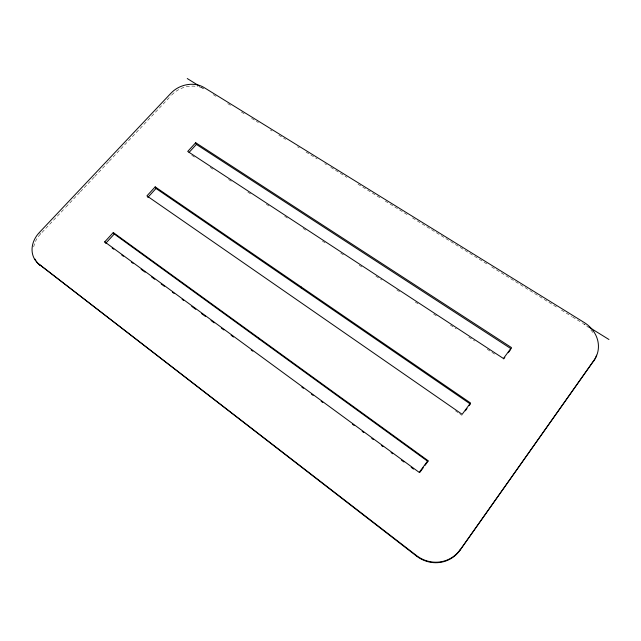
<?xml version="1.0" encoding="UTF-8"?>
<svg xmlns="http://www.w3.org/2000/svg" width="641" height="641" viewBox="0 0 641 641"><rect width="100%" height="100%" fill="white"/><g stroke="black" fill="none" stroke-linecap="round" stroke-linejoin="round"><path stroke-width="0.48" stroke-dasharray="3.21 2.4" d="M33.709 246.841A25.752 21.337 -32.9 0 1 40.575 233.941L65.31 207.74M65.999 207.011L79.732 192.452M80.421 191.723L94.163 177.172M94.844 176.443L108.585 161.885M109.274 161.155L171.099 95.653M201.418 87.312L203.918 88.859M213.269 94.644L217.523 97.272M227.739 103.594L231.145 105.701M241.361 112.023L244.766 114.13M251.576 118.345L258.387 122.559M270.31 129.939L272.008 130.988M278.819 135.203L285.63 139.417M297.552 146.797L299.251 147.847M306.061 152.061L317.135 158.912M324.795 163.655L326.493 164.713M330.756 167.341L346.933 177.357M357.999 184.199L380.986 198.43M385.241 201.058L409.078 215.809M412.483 217.916L488.25 264.805M491.655 266.912L558.063 308.009M561.468 310.116L571.684 316.438M572.533 316.958L582.749 323.28M585.289 324.859L583.598 323.809A29.927 26.593 18.6 0 1 588.214 327.263M191.771 155.298L195.12 157.502M210.184 167.389L213.533 169.585M228.597 179.48L231.946 181.675M247.851 192.116L251.2 194.311M266.263 204.199L269.613 206.402M284.676 216.289L288.859 219.038M303.089 228.372L307.271 231.121M322.335 241.016L325.684 243.211M340.748 253.099L344.097 255.294M359.16 265.19L363.351 267.938M375.906 276.175L381.764 280.021M396.827 289.908L400.176 292.112M415.24 301.999L418.589 304.195M433.653 314.082L437.835 316.83M450.391 325.075L456.248 328.921M468.803 337.158L474.661 341.004M487.216 349.249L495.589 354.745M455.422 410.785L458.708 413.06M459.525 413.629L461.985 415.328M39.373 232.491L40.575 233.941M171.788 94.924A24.029 19.502 -20.1 0 1 197.813 86.639M199.672 87.112A24.029 19.502 -20.1 0 1 203.165 88.482M590.866 329.955A29.927 26.593 18.6 0 1 593.662 333.721"/><path stroke-width="0.96" d="M425.007 465.358L427.908 461.44L427.94 460.591L113.281 232.547L104.723 241.873L105.741 243.308L114.258 234.013L113.281 232.547M459.901 550.331L594.063 360.258A30.031 26.674 18.5 0 0 584.199 322.495L204.11 87.561A24.102 19.534 -20.1 0 0 171.035 93.129L39.373 232.491A25.832 21.385 -32.9 0 0 39.093 264.252L416.426 556.011A31.705 30.375 52.3 0 0 459.901 550.331L594.063 360.258M427.94 460.591L419.214 472.385L104.723 241.873M419.791 472.417L423.268 467.714M465.334 410.809L467.001 408.549M469.228 405.537L470.342 404.03L156.019 188.462L155.186 186.876L146.917 195.89L462.153 414.318L470.534 402.981L155.186 186.876M503.69 358.912L504.844 357.358M508.289 352.702L510.581 349.593M195.697 142.719L187.709 151.428L503.425 358.495L511.494 347.59L195.697 142.719L196.394 144.409L511.157 348.816M147.783 197.452L156.019 188.462M189.087 152.382L196.394 144.409M187.244 78.539L199.752 86.279M588.67 326.95L608.95 339.498M114.258 234.013L427.908 461.44M112.167 248.027L113.778 249.205M121.814 255.102L123.425 256.28M131.461 262.169L133.064 263.355M141.1 269.244L145.122 272.193M151.548 276.904L154.769 279.268M161.195 283.979L164.408 286.335M172.445 292.232L174.056 293.41M182.092 299.307L183.703 300.485M191.739 306.382L195.753 309.323M201.378 313.449L205.4 316.398M211.025 320.524L214.238 322.88M221.474 328.184L223.885 329.955M231.121 335.259L233.532 337.03M251.216 349.994L252.818 351.172M301.855 387.132L303.465 388.31M311.502 394.207L313.104 395.385M321.149 401.282L322.752 402.46M352.494 424.27L354.104 425.448M362.141 431.345L363.751 432.523M371.788 438.42L373.399 439.598M381.435 445.495L383.038 446.673M391.082 452.57L392.685 453.748M401.53 460.23L403.942 462.001M411.177 467.305L413.589 469.076M39.093 264.252L416.418 555.499A31.818 30.496 52.1 0 0 460.062 549.794M258.499 337.791L259.052 339.001M300.941 286.759L301.342 288.13M416.418 555.499L416.426 556.011M40.319 265.614A25.752 21.337 -32.9 0 1 36.449 261.528M35.944 260.751A25.752 21.337 -32.9 0 1 35.055 259.1M596.587 355.194A29.927 26.593 18.6 0 1 593.422 361.46"/></g></svg>
